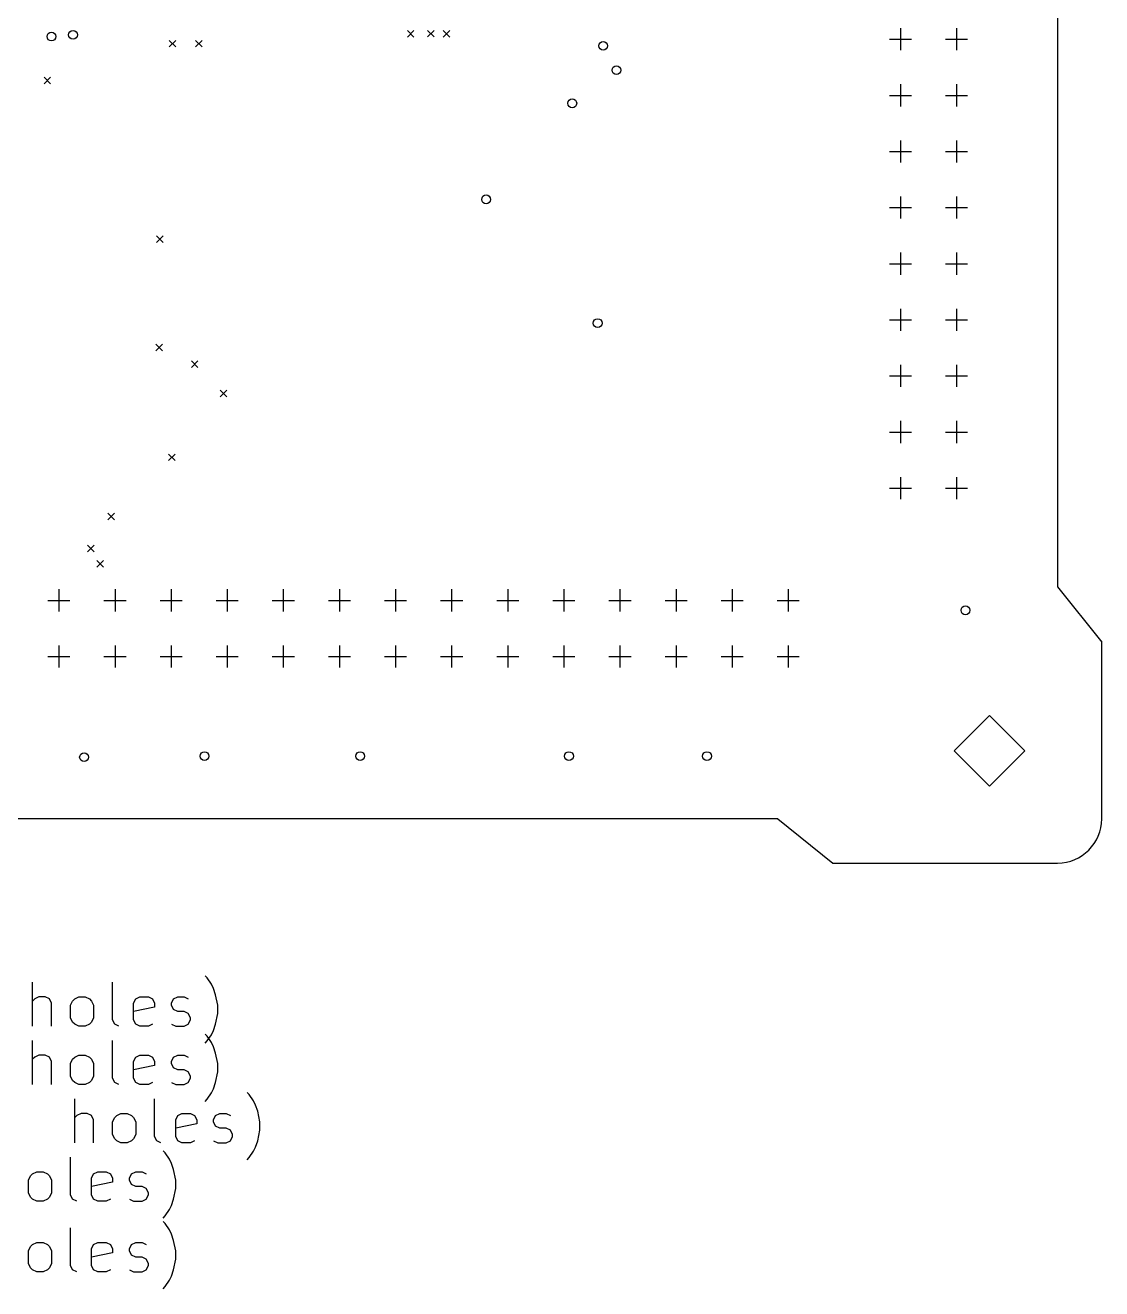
# Model space of a CAD drawing. Extents: x -2 to 90, y -115 to 0.
# Drawn here: x 41.4 to 90.2, y -115.2 to -58 of the extents above; entities that cross this region are included whole.
import ezdxf

# ---------------------------------------------------------------- set-up
doc = ezdxf.new("R2010")
doc.units = 0
doc.layers.add('BLACK', color=7, linetype='CONTINUOUS')

msp = doc.modelspace()

# ---------------------------------------------------------------- linework, layer by layer
at = {"layer": 'BLACK', "linetype": 'CONTINUOUS'}
for p, q in [((88.17, -12.5), (88.17, -83.39)), ((58.735, -58.202), (59.035, -58.502)), ((59.035, -58.202), (58.735, -58.502)), ((59.6475, -58.1982), (59.9475, -58.4982)), ((59.9475, -58.1982), (59.6475, -58.4982)), ((60.3549, -58.2018), (60.6549, -58.5018)), ((60.6549, -58.2018), (60.3549, -58.5018)), ((81.06, -58.1), (81.06, -59.1)), ((83.6, -58.1), (83.6, -59.1)), ((47.95, -58.65), (48.25, -58.95)), ((48.25, -58.65), (47.95, -58.95)), ((49.15, -58.65), (49.45, -58.95)), ((49.45, -58.65), (49.15, -58.95)), ((80.56, -58.6), (81.56, -58.6)), ((83.1, -58.6), (84.1, -58.6)), ((42.2856, -60.3216), (42.5856, -60.6216)), ((42.5856, -60.3216), (42.2856, -60.6216)), ((80.56, -61.14), (81.56, -61.14)), ((81.06, -60.64), (81.06, -61.64)), ((83.1, -61.14), (84.1, -61.14)), ((83.6, -60.64), (83.6, -61.64)), ((81.06, -63.18), (81.06, -64.18)), ((83.6, -63.18), (83.6, -64.18)), ((80.56, -63.68), (81.56, -63.68)), ((83.1, -63.68), (84.1, -63.68)), ((81.06, -65.72), (81.06, -66.72)), ((83.6, -65.72), (83.6, -66.72)), ((80.56, -66.22), (81.56, -66.22)), ((83.1, -66.22), (84.1, -66.22)), ((47.3788, -67.5051), (47.6788, -67.8051)), ((47.6788, -67.5051), (47.3788, -67.8051)), ((81.06, -68.26), (81.06, -69.26)), ((83.6, -68.26), (83.6, -69.26)), ((80.56, -68.76), (81.56, -68.76)), ((83.1, -68.76), (84.1, -68.76)), ((81.06, -70.8), (81.06, -71.8)), ((83.6, -70.8), (83.6, -71.8)), ((80.56, -71.3), (81.56, -71.3)), ((83.1, -71.3), (84.1, -71.3)), ((47.3527, -72.4069), (47.6527, -72.7069)), ((47.6527, -72.4069), (47.3527, -72.7069)), ((48.9555, -73.1647), (49.2555, -73.4647)), ((49.2555, -73.1647), (48.9555, -73.4647)), ((81.06, -73.34), (81.06, -74.34)), ((83.6, -73.34), (83.6, -74.34)), ((80.56, -73.84), (81.56, -73.84)), ((83.1, -73.84), (84.1, -73.84)), ((50.2581, -74.4838), (50.5581, -74.7838)), ((50.5581, -74.4838), (50.2581, -74.7838)), ((81.06, -75.88), (81.06, -76.88)), ((83.6, -75.88), (83.6, -76.88)), ((80.56, -76.38), (81.56, -76.38)), ((83.1, -76.38), (84.1, -76.38)), ((47.9221, -77.3767), (48.2221, -77.6767)), ((48.2221, -77.3767), (47.9221, -77.6767)), ((80.56, -78.92), (81.56, -78.92)), ((81.06, -78.42), (81.06, -79.42)), ((83.1, -78.92), (84.1, -78.92)), ((83.6, -78.42), (83.6, -79.42)), ((45.1723, -80.0607), (45.4723, -80.3607)), ((45.4723, -80.0607), (45.1723, -80.3607)), ((44.2494, -81.5043), (44.5494, -81.8043)), ((44.5494, -81.5043), (44.2494, -81.8043)), ((44.6802, -82.202), (44.9802, -82.502)), ((44.9802, -82.202), (44.6802, -82.502)), ((42.96, -83.5), (42.96, -84.5)), ((45.5, -83.5), (45.5, -84.5)), ((48.04, -83.5), (48.04, -84.5)), ((50.58, -83.5), (50.58, -84.5)), ((53.12, -83.5), (53.12, -84.5)), ((55.66, -83.5), (55.66, -84.5)), ((58.2, -83.5), (58.2, -84.5)), ((60.74, -83.5), (60.74, -84.5)), ((63.28, -83.5), (63.28, -84.5)), ((65.82, -83.5), (65.82, -84.5)), ((68.36, -83.5), (68.36, -84.5)), ((70.9, -83.5), (70.9, -84.5)), ((73.44, -83.5), (73.44, -84.5)), ((75.98, -83.5), (75.98, -84.5)), ((88.17, -83.39), (90.17, -85.89)), ((42.46, -84), (43.46, -84)), ((45, -84), (46, -84)), ((47.54, -84), (48.54, -84)), ((50.08, -84), (51.08, -84)), ((52.62, -84), (53.62, -84)), ((55.16, -84), (56.16, -84)), ((57.7, -84), (58.7, -84)), ((60.24, -84), (61.24, -84)), ((62.78, -84), (63.78, -84)), ((65.32, -84), (66.32, -84)), ((67.86, -84), (68.86, -84)), ((70.4, -84), (71.4, -84)), ((72.94, -84), (73.94, -84)), ((75.48, -84), (76.48, -84)), ((42.96, -86.04), (42.96, -87.04)), ((45.5, -86.04), (45.5, -87.04)), ((48.04, -86.04), (48.04, -87.04)), ((50.58, -86.04), (50.58, -87.04)), ((53.12, -86.04), (53.12, -87.04)), ((55.66, -86.04), (55.66, -87.04)), ((58.2, -86.04), (58.2, -87.04)), ((60.74, -86.04), (60.74, -87.04)), ((63.28, -86.04), (63.28, -87.04)), ((65.82, -86.04), (65.82, -87.04)), ((68.36, -86.04), (68.36, -87.04)), ((70.9, -86.04), (70.9, -87.04)), ((73.44, -86.04), (73.44, -87.04)), ((75.98, -86.04), (75.98, -87.04)), ((90.17, -93.89), (90.17, -85.89)), ((42.46, -86.54), (43.46, -86.54)), ((45, -86.54), (46, -86.54)), ((47.54, -86.54), (48.54, -86.54)), ((50.08, -86.54), (51.08, -86.54)), ((52.62, -86.54), (53.62, -86.54)), ((55.16, -86.54), (56.16, -86.54)), ((57.7, -86.54), (58.7, -86.54)), ((60.24, -86.54), (61.24, -86.54)), ((62.78, -86.54), (63.78, -86.54)), ((65.32, -86.54), (66.32, -86.54)), ((67.86, -86.54), (68.86, -86.54)), ((70.4, -86.54), (71.4, -86.54)), ((72.94, -86.54), (73.94, -86.54)), ((75.48, -86.54), (76.48, -86.54)), ((85.09, -89.21), (83.49, -90.81)), ((86.69, -90.81), (85.09, -89.21)), ((83.49, -90.81), (85.09, -92.41)), ((85.09, -92.41), (86.69, -90.81)), ((75.5, -93.89), (12.5, -93.89)), ((75.5, -93.89), (78, -95.89)), ((78, -95.89), (88.17, -95.89)), ((49.67563, -101.089361), (49.580392, -100.994123)), ((49.866106, -101.375076), (49.67563, -101.089361)), ((41.770867, -103.279838), (41.770867, -101.279838)), ((45.389915, -102.994123), (45.389915, -101.279838)), ((49.961344, -101.565552), (49.866106, -101.375076)), ((50.056582, -101.851266), (49.961344, -101.565552)), ((41.866105, -102.041742), (41.770867, -102.13698)), ((42.056581, -101.946504), (41.866105, -102.041742)), ((42.342296, -101.946504), (42.056581, -101.946504)), ((42.532772, -102.041742), (42.342296, -101.946504)), ((42.62801, -102.232219), (42.532772, -102.041742)), ((42.62801, -103.279838), (42.62801, -102.232219)), ((43.485153, -102.327457), (43.580391, -102.13698)), ((43.485153, -102.898885), (43.485153, -102.327457)), ((43.580391, -102.13698), (43.675629, -102.041742)), ((43.675629, -102.041742), (43.866105, -101.946504)), ((43.866105, -101.946504), (44.15182, -101.946504)), ((44.15182, -101.946504), (44.342296, -102.041742)), ((44.342296, -102.041742), (44.437534, -102.13698)), ((44.437534, -102.13698), (44.532772, -102.327457)), ((44.532772, -102.327457), (44.532772, -102.898885)), ((46.342296, -102.232219), (46.437534, -102.041742)), ((46.342296, -102.994123), (46.342296, -102.232219)), ((46.437534, -102.041742), (46.62801, -101.946504)), ((46.62801, -101.946504), (47.008963, -101.946504)), ((47.008963, -101.946504), (47.199439, -102.041742)), ((47.199439, -102.041742), (47.294677, -102.232219)), ((47.294677, -102.232219), (47.294677, -102.422695)), ((48.056582, -102.232219), (48.15182, -102.041742)), ((48.056582, -102.327457), (48.056582, -102.232219)), ((48.15182, -102.517933), (48.056582, -102.327457)), ((48.15182, -102.041742), (48.342296, -101.946504)), ((48.342296, -101.946504), (48.62801, -101.946504)), ((48.62801, -101.946504), (48.818487, -102.041742)), ((50.15182, -102.327457), (50.056582, -101.851266)), ((50.15182, -102.708409), (50.15182, -102.327457)), ((43.580391, -103.089361), (43.485153, -102.898885)), ((44.532772, -102.898885), (44.437534, -103.089361)), ((47.294677, -102.422695), (46.342296, -102.613171)), ((48.342296, -102.613171), (48.15182, -102.517933)), ((48.62801, -102.613171), (48.342296, -102.613171)), ((48.818487, -102.708409), (48.62801, -102.613171)), ((48.913725, -102.898885), (48.818487, -102.708409)), ((48.913725, -102.994123), (48.913725, -102.898885)), ((50.056582, -103.1846), (50.15182, -102.708409)), ((43.675629, -103.1846), (43.580391, -103.089361)), ((43.866105, -103.279838), (43.675629, -103.1846)), ((44.15182, -103.279838), (43.866105, -103.279838)), ((44.342296, -103.1846), (44.15182, -103.279838)), ((44.437534, -103.089361), (44.342296, -103.1846)), ((45.485153, -103.1846), (45.389915, -102.994123)), ((45.675629, -103.279838), (45.485153, -103.1846)), ((46.437534, -103.1846), (46.342296, -102.994123)), ((46.62801, -103.279838), (46.437534, -103.1846)), ((47.008963, -103.279838), (46.62801, -103.279838)), ((47.199439, -103.1846), (47.008963, -103.279838)), ((48.056582, -103.1846), (48.247058, -103.279838)), ((48.247058, -103.279838), (48.62801, -103.279838)), ((48.62801, -103.279838), (48.818487, -103.1846)), ((48.818487, -103.1846), (48.913725, -102.994123)), ((49.866106, -103.66079), (49.961344, -103.470314)), ((49.961344, -103.470314), (50.056582, -103.1846)), ((41.770867, -105.919838), (41.770867, -103.919838)), ((45.389915, -105.634123), (45.389915, -103.919838)), ((49.67563, -103.729361), (49.580392, -103.634123)), ((49.580392, -104.041742), (49.67563, -103.946504)), ((49.67563, -103.946504), (49.866106, -103.66079)), ((49.866106, -104.015076), (49.67563, -103.729361)), ((49.961344, -104.205552), (49.866106, -104.015076)), ((42.056581, -104.586504), (41.866105, -104.681742)), ((42.342296, -104.586504), (42.056581, -104.586504)), ((42.532772, -104.681742), (42.342296, -104.586504)), ((43.675629, -104.681742), (43.866105, -104.586504)), ((43.866105, -104.586504), (44.15182, -104.586504)), ((44.15182, -104.586504), (44.342296, -104.681742)), ((46.437534, -104.681742), (46.62801, -104.586504)), ((46.62801, -104.586504), (47.008963, -104.586504)), ((47.008963, -104.586504), (47.199439, -104.681742)), ((48.15182, -104.681742), (48.342296, -104.586504)), ((48.342296, -104.586504), (48.62801, -104.586504)), ((48.62801, -104.586504), (48.818487, -104.681742)), ((50.056582, -104.491266), (49.961344, -104.205552)), ((50.15182, -104.967457), (50.056582, -104.491266)), ((41.866105, -104.681742), (41.770867, -104.77698)), ((42.62801, -104.872219), (42.532772, -104.681742)), ((42.62801, -105.919838), (42.62801, -104.872219)), ((43.485153, -104.967457), (43.580391, -104.77698)), ((43.485153, -105.538885), (43.485153, -104.967457)), ((43.580391, -104.77698), (43.675629, -104.681742)), ((44.342296, -104.681742), (44.437534, -104.77698)), ((44.437534, -104.77698), (44.532772, -104.967457)), ((44.532772, -104.967457), (44.532772, -105.538885)), ((46.342296, -104.872219), (46.437534, -104.681742)), ((46.342296, -105.634123), (46.342296, -104.872219)), ((47.294677, -105.062695), (46.342296, -105.253171)), ((47.199439, -104.681742), (47.294677, -104.872219)), ((47.294677, -104.872219), (47.294677, -105.062695)), ((48.056582, -104.872219), (48.15182, -104.681742)), ((48.056582, -104.967457), (48.056582, -104.872219)), ((48.15182, -105.157933), (48.056582, -104.967457)), ((48.342296, -105.253171), (48.15182, -105.157933)), ((50.15182, -105.348409), (50.15182, -104.967457)), ((43.580391, -105.729361), (43.485153, -105.538885)), ((43.675629, -105.8246), (43.580391, -105.729361)), ((44.437534, -105.729361), (44.342296, -105.8246)), ((44.532772, -105.538885), (44.437534, -105.729361)), ((45.485153, -105.8246), (45.389915, -105.634123)), ((46.437534, -105.8246), (46.342296, -105.634123)), ((48.62801, -105.253171), (48.342296, -105.253171)), ((48.818487, -105.348409), (48.62801, -105.253171)), ((48.913725, -105.538885), (48.818487, -105.348409)), ((48.818487, -105.8246), (48.913725, -105.634123)), ((48.913725, -105.634123), (48.913725, -105.538885)), ((50.056582, -105.8246), (50.15182, -105.348409)), ((43.866105, -105.919838), (43.675629, -105.8246)), ((44.15182, -105.919838), (43.866105, -105.919838)), ((44.342296, -105.8246), (44.15182, -105.919838)), ((45.675629, -105.919838), (45.485153, -105.8246)), ((46.62801, -105.919838), (46.437534, -105.8246)), ((47.008963, -105.919838), (46.62801, -105.919838)), ((47.199439, -105.8246), (47.008963, -105.919838)), ((48.056582, -105.8246), (48.247058, -105.919838)), ((48.247058, -105.919838), (48.62801, -105.919838)), ((48.62801, -105.919838), (48.818487, -105.8246)), ((49.67563, -106.586504), (49.866106, -106.30079)), ((49.866106, -106.30079), (49.961344, -106.110314)), ((49.961344, -106.110314), (50.056582, -105.8246)), ((51.580392, -106.369361), (51.485154, -106.274123)), ((51.770868, -106.655076), (51.580392, -106.369361)), ((43.675629, -108.559838), (43.675629, -106.559838)), ((47.294677, -108.274123), (47.294677, -106.559838)), ((49.580392, -106.681742), (49.67563, -106.586504)), ((51.866106, -106.845552), (51.770868, -106.655076)), ((51.961344, -107.131266), (51.866106, -106.845552)), ((43.770867, -107.321742), (43.675629, -107.41698)), ((43.961343, -107.226504), (43.770867, -107.321742)), ((44.247058, -107.226504), (43.961343, -107.226504)), ((44.437534, -107.321742), (44.247058, -107.226504)), ((44.532772, -107.512219), (44.437534, -107.321742)), ((44.532772, -108.559838), (44.532772, -107.512219)), ((45.389915, -107.607457), (45.485153, -107.41698)), ((45.485153, -107.41698), (45.580391, -107.321742)), ((45.580391, -107.321742), (45.770867, -107.226504)), ((45.770867, -107.226504), (46.056582, -107.226504)), ((46.056582, -107.226504), (46.247058, -107.321742)), ((46.247058, -107.321742), (46.342296, -107.41698)), ((46.342296, -107.41698), (46.437534, -107.607457)), ((48.247058, -107.512219), (48.342296, -107.321742)), ((48.247058, -108.274123), (48.247058, -107.512219)), ((48.342296, -107.321742), (48.532772, -107.226504)), ((48.532772, -107.226504), (48.913725, -107.226504)), ((48.913725, -107.226504), (49.104201, -107.321742)), ((49.104201, -107.321742), (49.199439, -107.512219)), ((49.199439, -107.512219), (49.199439, -107.702695)), ((49.961344, -107.512219), (50.056582, -107.321742)), ((49.961344, -107.607457), (49.961344, -107.512219)), ((50.056582, -107.321742), (50.247058, -107.226504)), ((50.247058, -107.226504), (50.532772, -107.226504)), ((50.532772, -107.226504), (50.723249, -107.321742)), ((52.056582, -107.607457), (51.961344, -107.131266)), ((45.389915, -108.178885), (45.389915, -107.607457)), ((46.437534, -107.607457), (46.437534, -108.178885)), ((49.199439, -107.702695), (48.247058, -107.893171)), ((50.056582, -107.797933), (49.961344, -107.607457)), ((50.247058, -107.893171), (50.056582, -107.797933)), ((50.532772, -107.893171), (50.247058, -107.893171)), ((50.723249, -107.988409), (50.532772, -107.893171)), ((50.818487, -108.178885), (50.723249, -107.988409)), ((51.961344, -108.4646), (52.056582, -107.988409)), ((52.056582, -107.988409), (52.056582, -107.607457)), ((45.485153, -108.369361), (45.389915, -108.178885)), ((45.580391, -108.4646), (45.485153, -108.369361)), ((45.770867, -108.559838), (45.580391, -108.4646)), ((46.056582, -108.559838), (45.770867, -108.559838)), ((46.247058, -108.4646), (46.056582, -108.559838)), ((46.342296, -108.369361), (46.247058, -108.4646)), ((46.437534, -108.178885), (46.342296, -108.369361)), ((47.389915, -108.4646), (47.294677, -108.274123)), ((47.580391, -108.559838), (47.389915, -108.4646)), ((48.342296, -108.4646), (48.247058, -108.274123)), ((48.532772, -108.559838), (48.342296, -108.4646)), ((48.913725, -108.559838), (48.532772, -108.559838)), ((49.104201, -108.4646), (48.913725, -108.559838)), ((49.961344, -108.4646), (50.15182, -108.559838)), ((50.15182, -108.559838), (50.532772, -108.559838)), ((50.532772, -108.559838), (50.723249, -108.4646)), ((50.723249, -108.4646), (50.818487, -108.274123)), ((50.818487, -108.274123), (50.818487, -108.178885)), ((51.866106, -108.750314), (51.961344, -108.4646)), ((43.485153, -110.914123), (43.485153, -109.199838)), ((47.770868, -109.009361), (47.67563, -108.914123)), ((47.961344, -109.295076), (47.770868, -109.009361)), ((51.485154, -109.321742), (51.580392, -109.226504)), ((51.580392, -109.226504), (51.770868, -108.94079)), ((51.770868, -108.94079), (51.866106, -108.750314)), ((48.056582, -109.485552), (47.961344, -109.295076)), ((48.15182, -109.771266), (48.056582, -109.485552)), ((48.247058, -110.247457), (48.15182, -109.771266)), ((41.580391, -110.247457), (41.675629, -110.05698)), ((41.580391, -110.818885), (41.580391, -110.247457)), ((41.675629, -110.05698), (41.770867, -109.961742)), ((41.770867, -109.961742), (41.961343, -109.866504)), ((41.961343, -109.866504), (42.247058, -109.866504)), ((42.247058, -109.866504), (42.437534, -109.961742)), ((42.437534, -109.961742), (42.532772, -110.05698)), ((42.532772, -110.05698), (42.62801, -110.247457)), ((42.62801, -110.247457), (42.62801, -110.818885)), ((44.437534, -110.152219), (44.532772, -109.961742)), ((44.437534, -110.914123), (44.437534, -110.152219)), ((45.389915, -110.342695), (44.437534, -110.533171)), ((44.532772, -109.961742), (44.723248, -109.866504)), ((44.723248, -109.866504), (45.104201, -109.866504)), ((45.104201, -109.866504), (45.294677, -109.961742)), ((45.294677, -109.961742), (45.389915, -110.152219)), ((45.389915, -110.152219), (45.389915, -110.342695)), ((46.15182, -110.152219), (46.247058, -109.961742)), ((46.15182, -110.247457), (46.15182, -110.152219)), ((46.247058, -110.437933), (46.15182, -110.247457)), ((46.247058, -109.961742), (46.437534, -109.866504)), ((46.437534, -109.866504), (46.723248, -109.866504)), ((46.723248, -109.866504), (46.913725, -109.961742)), ((48.247058, -110.628409), (48.247058, -110.247457)), ((41.675629, -111.009361), (41.580391, -110.818885)), ((42.62801, -110.818885), (42.532772, -111.009361)), ((43.580391, -111.1046), (43.485153, -110.914123)), ((44.532772, -111.1046), (44.437534, -110.914123)), ((46.437534, -110.533171), (46.247058, -110.437933)), ((46.723248, -110.533171), (46.437534, -110.533171)), ((46.913725, -110.628409), (46.723248, -110.533171)), ((47.008963, -110.818885), (46.913725, -110.628409)), ((46.913725, -111.1046), (47.008963, -110.914123)), ((47.008963, -110.914123), (47.008963, -110.818885)), ((48.15182, -111.1046), (48.247058, -110.628409)), ((41.770867, -111.1046), (41.675629, -111.009361)), ((41.961343, -111.199838), (41.770867, -111.1046)), ((42.247058, -111.199838), (41.961343, -111.199838)), ((42.437534, -111.1046), (42.247058, -111.199838)), ((42.532772, -111.009361), (42.437534, -111.1046)), ((43.770867, -111.199838), (43.580391, -111.1046)), ((44.723248, -111.199838), (44.532772, -111.1046)), ((45.104201, -111.199838), (44.723248, -111.199838)), ((45.294677, -111.1046), (45.104201, -111.199838)), ((46.15182, -111.1046), (46.342296, -111.199838)), ((46.342296, -111.199838), (46.723248, -111.199838)), ((46.723248, -111.199838), (46.913725, -111.1046)), ((47.961344, -111.58079), (48.056582, -111.390314)), ((48.056582, -111.390314), (48.15182, -111.1046)), ((47.67563, -111.961742), (47.770868, -111.866504)), ((47.770868, -111.866504), (47.961344, -111.58079)), ((43.485153, -114.114123), (43.485153, -112.399838)), ((47.770868, -112.209361), (47.67563, -112.114123)), ((47.961344, -112.495076), (47.770868, -112.209361)), ((48.056582, -112.685552), (47.961344, -112.495076)), ((41.675629, -113.25698), (41.770867, -113.161742)), ((41.770867, -113.161742), (41.961343, -113.066504)), ((41.961343, -113.066504), (42.247058, -113.066504)), ((42.247058, -113.066504), (42.437534, -113.161742)), ((42.437534, -113.161742), (42.532772, -113.25698)), ((44.437534, -113.352219), (44.532772, -113.161742)), ((44.532772, -113.161742), (44.723248, -113.066504)), ((44.723248, -113.066504), (45.104201, -113.066504)), ((45.104201, -113.066504), (45.294677, -113.161742)), ((45.294677, -113.161742), (45.389915, -113.352219)), ((46.15182, -113.352219), (46.247058, -113.161742)), ((46.247058, -113.161742), (46.437534, -113.066504)), ((46.437534, -113.066504), (46.723248, -113.066504)), ((46.723248, -113.066504), (46.913725, -113.161742)), ((48.15182, -112.971266), (48.056582, -112.685552)), ((48.247058, -113.447457), (48.15182, -112.971266)), ((41.580391, -113.447457), (41.675629, -113.25698)), ((41.580391, -114.018885), (41.580391, -113.447457)), ((42.532772, -113.25698), (42.62801, -113.447457)), ((42.62801, -113.447457), (42.62801, -114.018885)), ((44.437534, -114.114123), (44.437534, -113.352219)), ((45.389915, -113.542695), (44.437534, -113.733171)), ((45.389915, -113.352219), (45.389915, -113.542695)), ((46.15182, -113.447457), (46.15182, -113.352219)), ((46.247058, -113.637933), (46.15182, -113.447457)), ((46.437534, -113.733171), (46.247058, -113.637933)), ((46.723248, -113.733171), (46.437534, -113.733171)), ((46.913725, -113.828409), (46.723248, -113.733171)), ((48.247058, -113.828409), (48.247058, -113.447457)), ((41.675629, -114.209361), (41.580391, -114.018885)), ((41.770867, -114.3046), (41.675629, -114.209361)), ((41.961343, -114.399838), (41.770867, -114.3046)), ((42.437534, -114.3046), (42.247058, -114.399838)), ((42.532772, -114.209361), (42.437534, -114.3046)), ((42.62801, -114.018885), (42.532772, -114.209361)), ((43.580391, -114.3046), (43.485153, -114.114123)), ((43.770867, -114.399838), (43.580391, -114.3046)), ((44.532772, -114.3046), (44.437534, -114.114123)), ((44.723248, -114.399838), (44.532772, -114.3046)), ((45.294677, -114.3046), (45.104201, -114.399838)), ((46.15182, -114.3046), (46.342296, -114.399838)), ((46.723248, -114.399838), (46.913725, -114.3046)), ((47.008963, -114.018885), (46.913725, -113.828409)), ((46.913725, -114.3046), (47.008963, -114.114123)), ((47.008963, -114.114123), (47.008963, -114.018885)), ((48.056582, -114.590314), (48.15182, -114.3046)), ((48.15182, -114.3046), (48.247058, -113.828409)), ((42.247058, -114.399838), (41.961343, -114.399838)), ((45.104201, -114.399838), (44.723248, -114.399838)), ((46.342296, -114.399838), (46.723248, -114.399838)), ((47.770868, -115.066504), (47.961344, -114.78079)), ((47.961344, -114.78079), (48.056582, -114.590314)), ((47.67563, -115.161742), (47.770868, -115.066504))]:
    msp.add_line(p, q, dxfattribs=at)
at = {"layer": 'BLACK'}
for centre in [(42.621581, -58.478419), (43.6, -58.4), (67.6, -58.9), (68.2, -60), (66.2, -61.5), (62.3, -65.85), (67.35, -71.45), (84, -84.45), (44.1, -91.1), (49.55, -91.05), (56.6, -91.05), (66.05, -91.05), (72.3, -91.05)]:
    msp.add_circle(centre, 0.2, dxfattribs=at)
msp.add_arc((88.17, -93.89), 2, -90, 0, dxfattribs=at)

doc.saveas('drawing.dxf')
